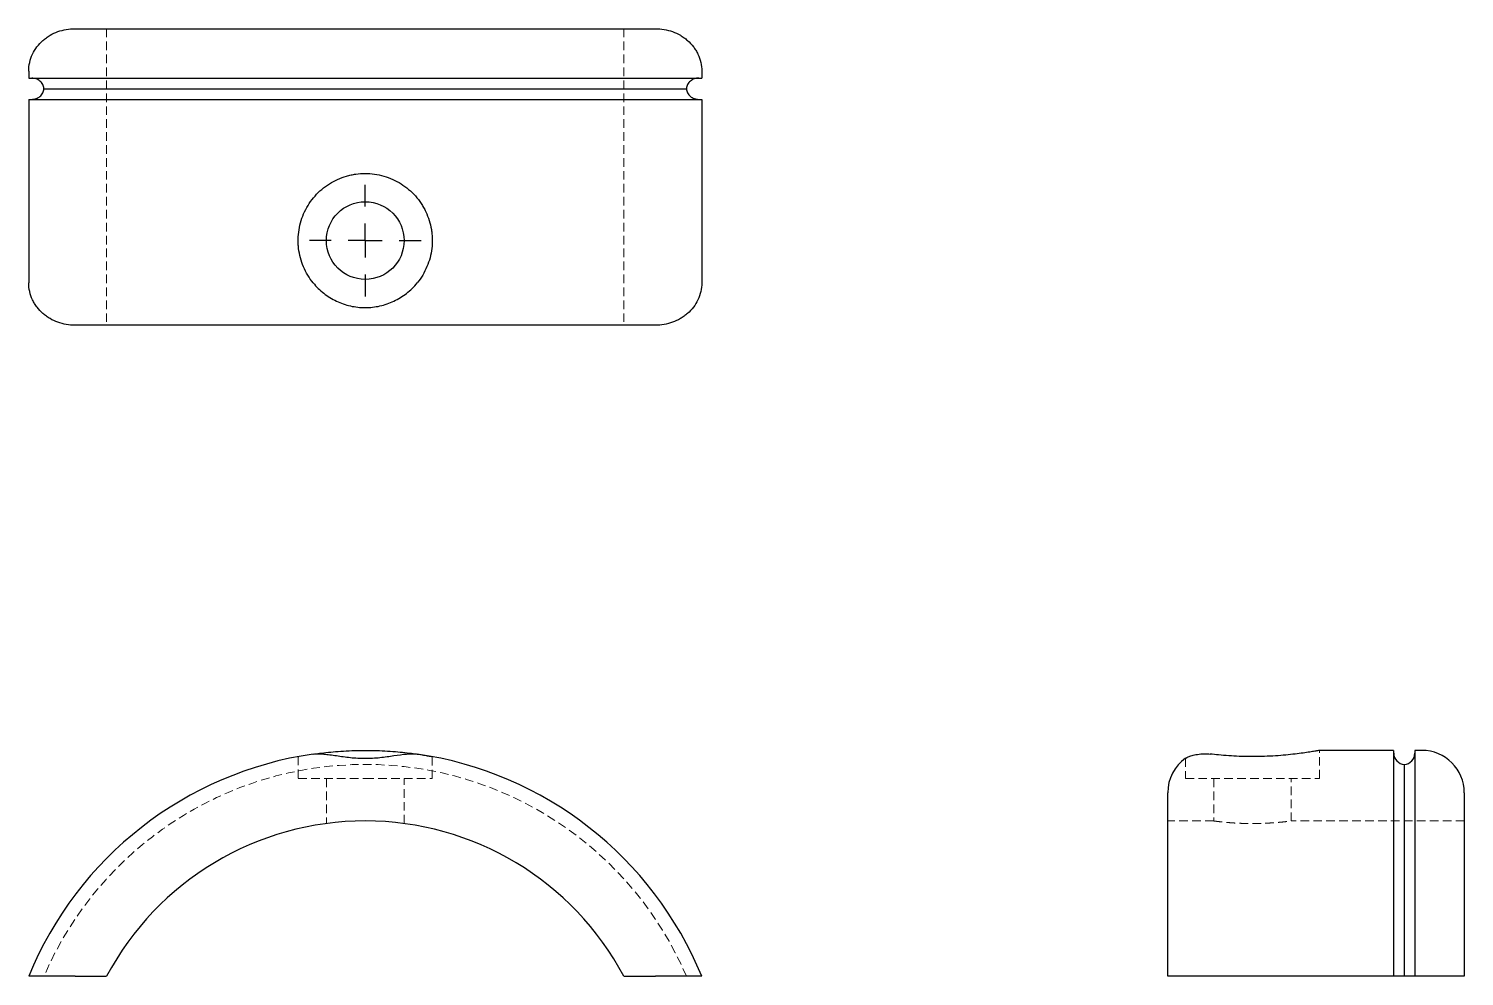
# Model space of a CAD drawing. Header units: millimetres. Extents: x 33 to 245, y 40 to 180.
import ezdxf

# ---------------------------------------------------------------- set-up
doc = ezdxf.new("R2010")
doc.units = ezdxf.units.MM
doc.linetypes.add('HIDDEN', pattern=[1.905, 1.27, -0.635])
doc.layers.add('10', color=7, linetype='Continuous')

# ---------------------------------------------------------------- blocks, each defined once
blk = doc.blocks.new('SW_CENTERMARKSYMBOL_0')
at = {"layer": '10', "color": 0}
for p, q in [((0, 5), (0, 8.22)), ((0, 0), (0, 2.5)), ((-5, 0), (-8.22, 0)), ((0, 0), (-2.5, 0)), ((0, 0), (0, -2.5)), ((0, 0), (2.5, 0)), ((5, 0), (8.22, 0)), ((0, -5), (0, -8.22))]:
    blk.add_line(p, q, dxfattribs=at)

msp = doc.modelspace()

# ---------------------------------------------------------------- linework, layer by layer
at = {"color": 7, "linetype": 'Continuous', "lineweight": 25}
for p, q in [((40.27, 179.83), (125.73, 179.83)), ((33.45, 173.59), (33.45, 172.55)), ((132.55, 173.59), (132.55, 172.55)), ((33.45, 172.55), (132.55, 172.55)), ((33.45, 169.43), (33.45, 142.41)), ((33.45, 169.43), (132.55, 169.43)), ((35.7, 170.99), (130.3, 170.99)), ((132.55, 169.43), (132.55, 142.41)), ((125.73, 136.17), (40.27, 136.17)), ((73.13, 72.66), (73.21, 72.67)), ((234.43, 73.58), (223.48, 73.58)), ((234.43, 73.58), (234.43, 40.31)), ((238.59, 73.58), (237.55, 73.58)), ((237.55, 73.58), (237.55, 40.31)), ((235.99, 71.5), (235.99, 40.31)), ((201.17, 40.31), (201.17, 67.34)), ((244.83, 67.34), (244.83, 40.31)), ((40.27, 40.31), (44.92, 40.31)), ((121.08, 40.31), (125.73, 40.31)), ((234.43, 40.31), (207.41, 40.31)), ((238.59, 40.31), (237.55, 40.31))]:
    msp.add_line(p, q, dxfattribs=at)
at = {"color": 7, "linetype": 'HIDDEN', "lineweight": 18}
for p, q in [((44.92, 179.83), (44.92, 136.17)), ((121.08, 179.83), (121.08, 136.17)), ((73.13, 72.66), (73.13, 69.42)), ((92.87, 69.42), (92.87, 72.66)), ((203.77, 72.42), (203.77, 69.42)), ((223.52, 69.42), (223.52, 73.57)), ((73.13, 69.42), (83, 69.42)), ((77.28, 69.42), (77.28, 62.8)), ((83, 69.42), (92.87, 69.42)), ((88.72, 62.8), (88.72, 69.42)), ((203.77, 69.42), (223.52, 69.42)), ((207.93, 69.42), (207.93, 63.18)), ((219.36, 63.18), (219.36, 69.42)), ((207.94, 63.18), (201.17, 63.18)), ((244.83, 63.18), (219.36, 63.18))]:
    msp.add_line(p, q, dxfattribs=at)
at = {"color": 7, "linetype": 'Continuous', "lineweight": 25}
msp.add_circle((83, 148.64), 5.72, dxfattribs=at)
for centre, radius, start, end in [((83, 20.05), 53.53, 98.2226, 157.7505), ((83, 20.05), 53.53, 22.2495, 81.7774), ((207.41, 67.34), 6.24, 125.3342, 180), ((236.1, 73.16), 1.66, 180, 266.4167), ((235.89, 73.16), 1.66, 273.5833, 0), ((238.59, 67.34), 6.24, 0, 90), ((83, 20.05), 43.14, 28.0265, 151.9735)]:
    msp.add_arc(centre, radius, start, end, dxfattribs=at)
at = {"color": 7, "linetype": 'HIDDEN', "lineweight": 18}
msp.add_arc((83, 20.05), 51.46, 23.1983, 156.8017, dxfattribs=at)
at = {"color": 7, "linetype": 'Continuous', "lineweight": 25}
for points, knots in [([(33.45, 173.59), (33.45, 174.02), (33.5, 174.45), (33.69, 175.28), (33.83, 175.69), (34.19, 176.46), (34.41, 176.83), (34.93, 177.51), (35.23, 177.82), (35.71, 178.25), (35.88, 178.38), (36.22, 178.63), (36.41, 178.75), (36.96, 179.07), (37.35, 179.25), (38.15, 179.54), (38.57, 179.65), (39.41, 179.79), (39.84, 179.83), (40.27, 179.83)], [0, 0, 0, 0, 0.125, 0.125, 0.25, 0.25, 0.375, 0.375, 0.5, 0.5, 0.5625, 0.5625, 0.625, 0.625, 0.75, 0.75, 0.875, 0.875, 1, 1, 1, 1]), ([(125.73, 179.83), (126.16, 179.83), (126.59, 179.79), (127.43, 179.65), (127.84, 179.54), (128.65, 179.25), (129.04, 179.07), (129.59, 178.75), (129.77, 178.63), (130.12, 178.39), (130.28, 178.25), (130.77, 177.83), (131.06, 177.52), (131.45, 177.01), (131.57, 176.83), (131.79, 176.47), (131.89, 176.27), (132.17, 175.69), (132.31, 175.29), (132.5, 174.46), (132.55, 174.02), (132.55, 173.59)], [0, 0, 0, 0, 0.125, 0.125, 0.25, 0.25, 0.375, 0.375, 0.4375, 0.4375, 0.5, 0.5, 0.625, 0.625, 0.6875, 0.6875, 0.75, 0.75, 0.875, 0.875, 1, 1, 1, 1]), ([(35.7, 170.99), (35.7, 171.1), (35.68, 171.21), (35.62, 171.42), (35.58, 171.52), (35.42, 171.81), (35.28, 171.98), (34.95, 172.26), (34.75, 172.37), (34.34, 172.51), (34.12, 172.55), (33.9, 172.55)], [0, 0, 0, 0, 0.125, 0.125, 0.25, 0.25, 0.5, 0.5, 0.75, 0.75, 1, 1, 1, 1]), ([(132.1, 172.55), (131.88, 172.55), (131.66, 172.52), (131.25, 172.37), (131.06, 172.26), (130.72, 171.98), (130.58, 171.81), (130.37, 171.43), (130.31, 171.21), (130.3, 170.99)], [0, 0, 0, 0, 0.25, 0.25, 0.5, 0.5, 0.75, 0.75, 1, 1, 1, 1]), ([(33.9, 169.43), (34.12, 169.43), (34.34, 169.47), (34.75, 169.62), (34.94, 169.72), (35.28, 170), (35.42, 170.17), (35.63, 170.56), (35.69, 170.77), (35.7, 170.99)], [0, 0, 0, 0, 0.25, 0.25, 0.5, 0.5, 0.75, 0.75, 1, 1, 1, 1]), ([(130.3, 170.99), (130.3, 170.88), (130.32, 170.78), (130.38, 170.57), (130.42, 170.46), (130.58, 170.18), (130.72, 170), (131.05, 169.73), (131.25, 169.62), (131.66, 169.47), (131.88, 169.43), (132.1, 169.43)], [0, 0, 0, 0, 0.125, 0.125, 0.25, 0.25, 0.5, 0.5, 0.75, 0.75, 1, 1, 1, 1]), ([(75.34, 142.41), (74.75, 143.13), (74.28, 143.92), (73.73, 145.2), (73.58, 145.65), (73.34, 146.54), (73.25, 147), (73.17, 147.69), (73.15, 147.92), (73.13, 148.38), (73.12, 148.62), (73.14, 149.32), (73.18, 149.78), (73.33, 150.69), (73.44, 151.14), (73.71, 152.04), (73.88, 152.47), (74.28, 153.3), (74.51, 153.71), (75.02, 154.48), (75.31, 154.85), (75.92, 155.54), (76.25, 155.87), (76.95, 156.46), (77.33, 156.74), (78.51, 157.49), (79.35, 157.87), (80.47, 158.19), (80.69, 158.25), (81.15, 158.35), (81.38, 158.39), (82.07, 158.49), (82.53, 158.52), (83.45, 158.52), (83.92, 158.49), (84.85, 158.36), (85.3, 158.26), (86.19, 158), (86.62, 157.84), (87.48, 157.46), (87.88, 157.24), (88.66, 156.75), (89.04, 156.47), (89.74, 155.87), (90.08, 155.55), (90.69, 154.86), (90.97, 154.49), (91.35, 153.91), (91.48, 153.72), (91.71, 153.31), (91.81, 153.1), (92.31, 152.05), (92.59, 151.17), (92.78, 150.02), (92.81, 149.79), (92.85, 149.32), (92.87, 149.09), (92.88, 148.4), (92.86, 147.94), (92.75, 147.01), (92.66, 146.55), (92.42, 145.65), (92.27, 145.22), (91.91, 144.37), (91.7, 143.95), (91.22, 143.15), (90.95, 142.77), (90.66, 142.41)], [0, 0, 0, 0, 0.0625, 0.0625, 0.09375, 0.09375, 0.125, 0.125, 0.140625, 0.140625, 0.15625, 0.15625, 0.1875, 0.1875, 0.21875, 0.21875, 0.25, 0.25, 0.28125, 0.28125, 0.3125, 0.3125, 0.34375, 0.34375, 0.375, 0.375, 0.4375, 0.4375, 0.453125, 0.453125, 0.46875, 0.46875, 0.5, 0.5, 0.53125, 0.53125, 0.5625, 0.5625, 0.59375, 0.59375, 0.625, 0.625, 0.65625, 0.65625, 0.6875, 0.6875, 0.71875, 0.71875, 0.734375, 0.734375, 0.75, 0.75, 0.8125, 0.8125, 0.828125, 0.828125, 0.84375, 0.84375, 0.875, 0.875, 0.90625, 0.90625, 0.9375, 0.9375, 0.96875, 0.96875, 1, 1, 1, 1]), ([(40.27, 136.17), (39.84, 136.17), (39.41, 136.21), (38.57, 136.35), (38.16, 136.46), (37.35, 136.75), (36.96, 136.93), (36.41, 137.25), (36.23, 137.37), (35.88, 137.61), (35.72, 137.75), (35.23, 138.17), (34.94, 138.48), (34.55, 138.99), (34.43, 139.17), (34.21, 139.53), (34.11, 139.73), (33.83, 140.31), (33.69, 140.71), (33.5, 141.54), (33.45, 141.98), (33.45, 142.41)], [0, 0, 0, 0, 0.125, 0.125, 0.25, 0.25, 0.375, 0.375, 0.4375, 0.4375, 0.5, 0.5, 0.625, 0.625, 0.6875, 0.6875, 0.75, 0.75, 0.875, 0.875, 1, 1, 1, 1]), ([(75.34, 142.41), (75.81, 141.84), (76.33, 141.33), (77.19, 140.65), (77.49, 140.44), (78.11, 140.06), (78.43, 139.88), (79.09, 139.57), (79.42, 139.43), (80.11, 139.19), (80.47, 139.09), (81.53, 138.85), (82.25, 138.77), (83.35, 138.77), (83.72, 138.79), (84.45, 138.87), (84.81, 138.93), (85.52, 139.09), (85.87, 139.19), (86.56, 139.43), (86.9, 139.57), (87.89, 140.03), (88.5, 140.41), (89.37, 141.09), (89.65, 141.34), (90.18, 141.85), (90.42, 142.12), (90.66, 142.41)], [0, 0, 0, 0, 0.125, 0.125, 0.1875, 0.1875, 0.25, 0.25, 0.3125, 0.3125, 0.375, 0.375, 0.5, 0.5, 0.5625, 0.5625, 0.625, 0.625, 0.6875, 0.6875, 0.75, 0.75, 0.875, 0.875, 0.9375, 0.9375, 1, 1, 1, 1]), ([(132.55, 142.41), (132.55, 141.98), (132.5, 141.55), (132.31, 140.72), (132.17, 140.31), (131.81, 139.54), (131.59, 139.17), (131.07, 138.49), (130.77, 138.18), (130.29, 137.75), (130.12, 137.62), (129.78, 137.37), (129.59, 137.25), (129.04, 136.93), (128.65, 136.75), (127.85, 136.46), (127.43, 136.35), (126.59, 136.21), (126.16, 136.17), (125.73, 136.17)], [0, 0, 0, 0, 0.125, 0.125, 0.25, 0.25, 0.375, 0.375, 0.5, 0.5, 0.5625, 0.5625, 0.625, 0.625, 0.75, 0.75, 0.875, 0.875, 1, 1, 1, 1]), ([(75.28, 73.02), (75.6, 73.06), (76.27, 73.16), (77.54, 73.3), (79.01, 73.44), (80.59, 73.53), (82.25, 73.58), (83.9, 73.58), (85.54, 73.53), (87.08, 73.43), (88.53, 73.3), (89.82, 73.15), (90.93, 72.99), (91.82, 72.85), (92.45, 72.74), (92.82, 72.67), (92.85, 72.66), (92.86, 72.66)], [0, 0, 0, 0, 0.059262, 0.12838, 0.19609, 0.265803, 0.332779, 0.401748, 0.467911, 0.535977, 0.602474, 0.670844, 0.738315, 0.807731, 0.875333, 0.944951, 1, 1, 1, 1]), ([(75.34, 73.03), (75.81, 73.09), (76.33, 73.09), (77.19, 73.01), (77.49, 72.98), (78.11, 72.9), (78.43, 72.85), (79.09, 72.75), (79.42, 72.7), (80.11, 72.61), (80.47, 72.56), (81.53, 72.45), (82.25, 72.41), (83.35, 72.41), (83.72, 72.42), (84.45, 72.46), (84.81, 72.49), (85.52, 72.56), (85.87, 72.61), (86.56, 72.7), (86.9, 72.75), (87.89, 72.9), (88.5, 72.99), (89.37, 73.06), (89.65, 73.08), (90.18, 73.08), (90.42, 73.06), (90.66, 73.03)], [0, 0, 0, 0, 0.125, 0.125, 0.1875, 0.1875, 0.25, 0.25, 0.3125, 0.3125, 0.375, 0.375, 0.5, 0.5, 0.5625, 0.5625, 0.625, 0.625, 0.6875, 0.6875, 0.75, 0.75, 0.875, 0.875, 0.9375, 0.9375, 1, 1, 1, 1]), ([(203.8, 72.42), (203.79, 72.42), (203.76, 72.4), (203.97, 72.51), (204.39, 72.7), (205.08, 72.92), (205.87, 73.05), (206.66, 73.09), (207.16, 73.05), (207.41, 73.03)], [0, 0, 0, 0, 0.067864, 0.239243, 0.415301, 0.593596, 0.776627, 0.887489, 1, 1, 1, 1]), ([(223.48, 73.57), (223.49, 73.57), (223.5, 73.57), (223.23, 73.52), (222.69, 73.43), (221.88, 73.3), (220.85, 73.15), (219.61, 72.99), (218.2, 72.85), (216.64, 72.74), (215.02, 72.67), (213.34, 72.65), (211.71, 72.69), (210.12, 72.77), (208.67, 72.89), (207.82, 72.98), (207.41, 73.03)], [0, 0, 0, 0, 0.041413, 0.113899, 0.18847, 0.261321, 0.336225, 0.410145, 0.486195, 0.560258, 0.636528, 0.709538, 0.784703, 0.857116, 0.931588, 1, 1, 1, 1]), ([(40.27, 40.31), (39.84, 40.31), (39.41, 40.31), (38.57, 40.31), (38.16, 40.31), (37.35, 40.31), (36.96, 40.31), (36.41, 40.31), (36.23, 40.31), (35.88, 40.31), (35.72, 40.31), (35.23, 40.31), (34.94, 40.31), (34.55, 40.31), (34.43, 40.31), (34.21, 40.31), (34.11, 40.31), (33.83, 40.31), (33.69, 40.31), (33.5, 40.31), (33.45, 40.31), (33.45, 40.31)], [0, 0, 0, 0, 0.125, 0.125, 0.25, 0.25, 0.375, 0.375, 0.4375, 0.4375, 0.5, 0.5, 0.625, 0.625, 0.6875, 0.6875, 0.75, 0.75, 0.875, 0.875, 1, 1, 1, 1]), ([(132.55, 40.31), (132.55, 40.31), (132.5, 40.31), (132.31, 40.31), (132.17, 40.31), (131.81, 40.31), (131.59, 40.31), (131.07, 40.31), (130.77, 40.31), (130.29, 40.31), (130.12, 40.31), (129.78, 40.31), (129.59, 40.31), (129.04, 40.31), (128.65, 40.31), (127.85, 40.31), (127.43, 40.31), (126.59, 40.31), (126.16, 40.31), (125.73, 40.31)], [0, 0, 0, 0, 0.125, 0.125, 0.25, 0.25, 0.375, 0.375, 0.5, 0.5, 0.5625, 0.5625, 0.625, 0.625, 0.75, 0.75, 0.875, 0.875, 1, 1, 1, 1]), ([(207.41, 40.31), (206.98, 40.31), (206.55, 40.31), (205.72, 40.31), (205.31, 40.31), (204.54, 40.31), (204.17, 40.31), (203.49, 40.31), (203.18, 40.31), (202.75, 40.31), (202.62, 40.31), (202.37, 40.31), (202.25, 40.31), (201.93, 40.31), (201.75, 40.31), (201.46, 40.31), (201.35, 40.31), (201.21, 40.31), (201.17, 40.31), (201.17, 40.31)], [0, 0, 0, 0, 0.125, 0.125, 0.25, 0.25, 0.375, 0.375, 0.5, 0.5, 0.5625, 0.5625, 0.625, 0.625, 0.75, 0.75, 0.875, 0.875, 1, 1, 1, 1]), ([(235.99, 40.31), (235.88, 40.31), (235.78, 40.31), (235.57, 40.31), (235.46, 40.31), (235.18, 40.31), (235, 40.31), (234.73, 40.31), (234.62, 40.31), (234.47, 40.31), (234.43, 40.31), (234.43, 40.31)], [0, 0, 0, 0, 0.125, 0.125, 0.25, 0.25, 0.5, 0.5, 0.75, 0.75, 1, 1, 1, 1]), ([(237.55, 40.31), (237.55, 40.31), (237.52, 40.31), (237.37, 40.31), (237.26, 40.31), (236.98, 40.31), (236.81, 40.31), (236.43, 40.31), (236.21, 40.31), (235.99, 40.31)], [0, 0, 0, 0, 0.25, 0.25, 0.5, 0.5, 0.75, 0.75, 1, 1, 1, 1]), ([(244.83, 40.31), (244.83, 40.31), (244.79, 40.31), (244.65, 40.31), (244.54, 40.31), (244.25, 40.31), (244.07, 40.31), (243.75, 40.31), (243.63, 40.31), (243.39, 40.31), (243.25, 40.31), (242.83, 40.31), (242.52, 40.31), (242.01, 40.31), (241.83, 40.31), (241.47, 40.31), (241.27, 40.31), (240.69, 40.31), (240.29, 40.31), (239.46, 40.31), (239.02, 40.31), (238.59, 40.31)], [0, 0, 0, 0, 0.125, 0.125, 0.25, 0.25, 0.375, 0.375, 0.4375, 0.4375, 0.5, 0.5, 0.625, 0.625, 0.6875, 0.6875, 0.75, 0.75, 0.875, 0.875, 1, 1, 1, 1])]:
    msp.add_open_spline(points, degree=3, knots=knots, dxfattribs=at)
at = {"color": 7, "linetype": 'HIDDEN', "lineweight": 18}
msp.add_open_spline([(207.94, 63.18), (207.94, 63.18), (207.92, 63.18), (208.05, 63.17), (208.33, 63.13), (208.76, 63.08), (209.34, 63.02), (210.03, 62.95), (210.84, 62.89), (211.72, 62.84), (212.66, 62.81), (213.62, 62.8), (214.58, 62.81), (215.51, 62.84), (216.39, 62.89), (217.19, 62.95), (217.9, 63.01), (218.48, 63.07), (218.93, 63.13), (219.28, 63.17), (219.33, 63.18), (219.36, 63.18)], degree=3, knots=[0, 0, 0, 0, 0.016447, 0.07061, 0.123053, 0.177001, 0.229751, 0.28401, 0.337086, 0.391708, 0.444619, 0.499089, 0.551596, 0.605629, 0.658124, 0.712121, 0.765012, 0.819425, 0.872506, 0.927143, 1, 1, 1, 1], dxfattribs=at)

# ---------------------------------------------------------------- block references
at = {"layer": '10'}
msp.add_blockref('SW_CENTERMARKSYMBOL_0', (83, 148.64), dxfattribs=at)

doc.saveas('drawing.dxf')
